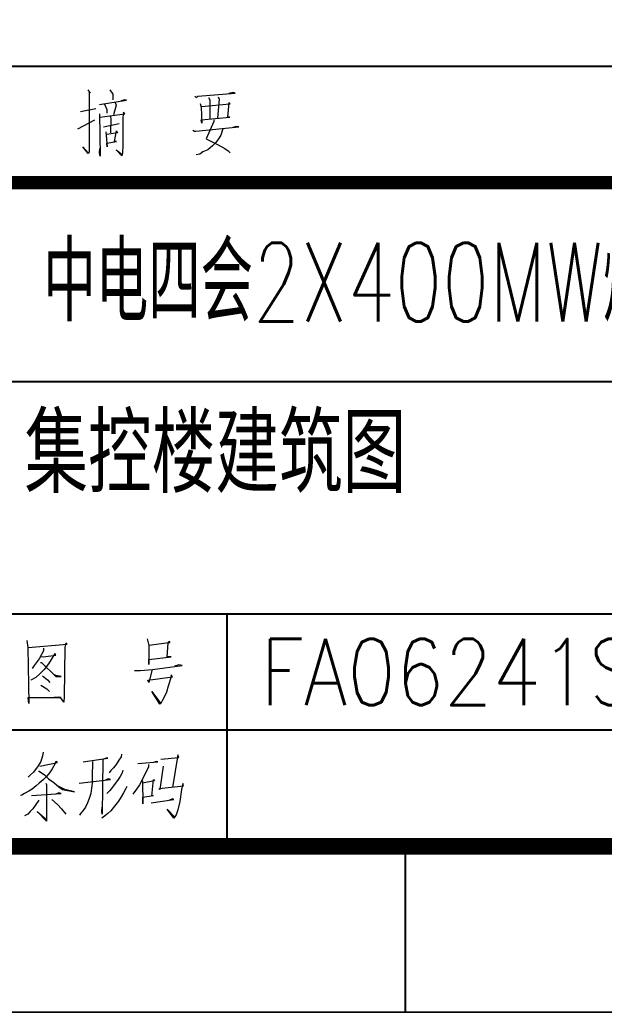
# Model space of a CAD drawing. Extents: x -93062 to 326984, y -142534 to 91021.
# Drawn here: x 113549 to 117071, y 6891 to 12877 of the extents above; entities that cross this region are included whole.
import ezdxf
from ezdxf.enums import TextEntityAlignment as Align

# ---------------------------------------------------------------- set-up
doc = ezdxf.new("R2010")
doc.units = 0
doc.header["$LTSCALE"] = 1000
doc.header["$MEASUREMENT"] = 0
doc.layers.get('0').update_dxf_attribs({"color": 8})
doc.layers.add('Version', color=8, linetype='Continuous')
doc.styles.get("Standard").update_dxf_attribs({"font": 'gbenor.shx', "bigfont": 'gbcbig.shx'})
doc.styles.add('TK', font='GEDITXT.SHX', dxfattribs={"width": 0.85, "height": 3.5, "bigfont": 'DXT.SHX'})

# ---------------------------------------------------------------- blocks, each defined once
blk = doc.blocks.new('GEDI_WK_A1_V')
at = {"color": 3}
blk.add_line((519.75, 0), (519.75, 10), dxfattribs=at)
for points, const_width in [([(0, 841), (0, 0), (594, 0), (594, 841)], 0.1), ([(10, 816), (10, 10), (584, 10), (584, 816)], 1)]:
    blk.add_lwpolyline(points, close=True, dxfattribs=dict(at, const_width=const_width))
blk = doc.blocks.new('GEDI_TQ_2012')
at = {"color": 2}
for p, q in [((0, 28), (-180, 28)), ((0, 14), (-170, 14)), ((-75, 0), (-75, 14)), ((0, 7), (-180, 7))]:
    blk.add_line(p, q, dxfattribs=at)
at = {"color": 7}
blk.add_line((0, 0), (-180, 0), dxfattribs=at)
at = {"color": 2, "const_width": 0.8}
blk.add_lwpolyline([(-180, 40), (0, 40)], dxfattribs=at)
at = {"color": 7, "lineweight": 0}
for points in [[(-87.07, 12.405), (-87.015, 11.974), (-86.96, 8.602), (-86.991, 8.962), (-85.015, 8.962), (-85.148, 8.994), (-85.431, 8.962)], [(-86.991, 11.974), (-84.647, 12.177), (-84.733, 12.272), (-84.788, 11.974), (-84.819, 9.025), (-84.843, 8.696), (-85.039, 8.962)], [(-79.832, 12.499), (-79.722, 12.107), (-79.722, 10.962), (-79.722, 11.252), (-78.381, 11.417), (-78.608, 11.417), (-78.553, 12.24), (-78.522, 12.373), (-78.467, 12.272), (-78.663, 12.24), (-79.722, 12.107)], [(-86.207, 11.448), (-86.097, 11.417), (-85.321, 11.519), (-85.399, 11.613), (-85.768, 10.993), (-86.042, 10.664), (-86.293, 10.405), (-86.544, 10.17), (-86.827, 10.005)], [(-86.074, 11.942), (-86.074, 11.778), (-86.325, 11.291), (-86.631, 10.891), (-86.764, 10.727)], [(-86.262, 11.087), (-86.184, 11.087), (-85.321, 10.24), (-85.015, 10.24), (-85.321, 10.303), (-85.454, 10.366)], [(-80.584, 10.601), (-80.224, 10.601), (-79.494, 10.664), (-77.714, 10.891), (-77.91, 10.931), (-78.185, 10.86)], [(-86.129, 10.272), (-85.823, 10.044), (-85.682, 9.88)], [(-79.526, 10.664), (-79.722, 9.88), (-79.777, 10.005), (-78.302, 10.209), (-78.381, 10.335), (-78.381, 10.209), (-78.553, 9.644), (-78.663, 9.284), (-78.804, 8.994), (-78.914, 8.766), (-78.993, 8.602), (-79.055, 8.562), (-79.549, 9.323), (-79.024, 8.633)], [(-86.239, 9.715), (-85.878, 9.488), (-85.705, 9.323)], [(-86.097, 5.676), (-86.129, 5.449), (-86.239, 5.12), (-86.403, 4.861), (-86.686, 4.469), (-86.85, 4.304), (-86.991, 4.171)], [(-81.361, 5.551), (-81.392, 5.386), (-81.533, 5.19), (-81.698, 4.924), (-81.863, 4.728), (-82.004, 4.563), (-82.114, 4.43)], [(-78.993, 5.253), (-77.91, 5.355), (-77.965, 5.512), (-78.302, 3.551)], [(-86.293, 4.83), (-85.235, 5.057), (-85.321, 5.12), (-85.376, 4.994), (-85.541, 4.665), (-85.705, 4.43), (-85.901, 4.202), (-86.097, 4.006), (-86.325, 3.81), (-86.513, 3.645), (-86.764, 3.449), (-86.96, 3.316), (-87.211, 3.191), (-87.383, 3.089), (-87.462, 3.057)], [(-83.117, 5.12), (-83.149, 4.171), (-83.149, 3.81), (-83.172, 3.512), (-83.227, 3.191), (-83.313, 2.893), (-83.423, 2.626), (-83.533, 2.367), (-83.706, 2.14), (-83.839, 1.975), (-83.902, 1.873)], [(-83.674, 5.088), (-82.2, 5.316), (-82.286, 5.316), (-82.451, 5.253)], [(-82.506, 5.222), (-82.537, 1.944), (-82.561, 2.108), (-82.537, 2.367)], [(-79.745, 4.924), (-79.745, 4.79), (-80.028, 4.202), (-80.279, 3.708), (-80.475, 3.449), (-80.694, 3.151)], [(-80.388, 4.994), (-79.189, 5.088), (-79.275, 5.12), (-79.44, 5.057)], [(-78.859, 4.83), (-79.055, 3.418), (-79.11, 3.481), (-77.628, 3.645), (-77.683, 3.779), (-77.746, 3.418), (-77.855, 2.696), (-77.965, 2.202), (-78.075, 1.904), (-78.161, 1.779), (-78.216, 1.708), (-78.608, 2.234), (-78.185, 1.779)], [(-86.38, 4.532), (-86.325, 4.532), (-86.019, 4.304), (-85.768, 4.069), (-85.454, 3.841), (-85.148, 3.583), (-84.929, 3.418), (-84.207, 3.285), (-84.788, 3.418), (-85.148, 3.614)], [(-81.282, 4.594), (-81.337, 4.43), (-81.447, 4.202), (-81.612, 3.975), (-81.808, 3.708), (-81.972, 3.481), (-82.09, 3.347), (-82.255, 3.191)], [(-85.901, 3.708), (-85.901, 1.512), (-86.458, 2.108), (-85.901, 1.614)], [(-85.933, 3.81), (-85.901, 3.708)], [(-83.925, 3.81), (-82.035, 4.037), (-82.145, 4.069), (-82.31, 4.006)], [(-81.055, 3.614), (-81.11, 3.481), (-81.251, 3.222), (-81.392, 2.987), (-81.557, 2.728), (-81.784, 2.43), (-82.004, 2.14), (-82.2, 1.975), (-82.396, 1.81), (-82.561, 1.708)], [(-80.106, 3.943), (-80.083, 2.563), (-80.083, 2.955), (-79.471, 3.057), (-79.549, 3.026), (-79.44, 4.037), (-79.385, 3.943), (-80.106, 3.81)], [(-86.795, 3.057), (-85.015, 3.191), (-85.148, 3.222), (-85.321, 3.151)], [(-86.348, 2.791), (-86.709, 2.265), (-86.882, 2.108), (-87.015, 1.944), (-87.133, 1.873), (-87.211, 1.842)], [(-85.572, 2.83), (-85.235, 2.532), (-84.984, 2.265), (-84.733, 1.944)], [(-79.581, 2.626), (-78.216, 2.83), (-78.302, 2.861), (-78.522, 2.759)]]:
    blk.add_lwpolyline(points, dxfattribs=at)
blk.add_text('556677', height=0.0001).set_placement((-86.966, 8.962))
blk = doc.blocks.new('GEDI_Version_2012')
at = {"layer": 'Version', "color": 2}
for p, q in [((0, 7), (-180, 7)), ((0, 0), (-180, 0))]:
    blk.add_line(p, q, dxfattribs=at)
at = {"layer": 'Version', "color": 7, "lineweight": 0}
for points in [[(-83.4, 5.587), (-83.265, 5.392), (-83.318, 5.459), (-83.318, 1.846), (-83.377, 1.748), (-83.707, 2.145), (-83.377, 1.786)], [(-82.068, 5.587), (-81.896, 5.325), (-81.896, 5.228), (-81.896, 4.996)], [(-76.943, 5.198), (-76.86, 5.13), (-76.771, 5.198), (-74.519, 5.392), (-74.631, 5.422), (-74.908, 5.362)], [(-82.704, 4.704), (-81.065, 4.966), (-81.178, 4.996), (-81.395, 4.936)], [(-81.761, 4.831), (-81.701, 4.666), (-81.844, 4.083)], [(-76.636, 4.771), (-76.576, 4.539), (-76.524, 3.589), (-76.576, 3.784), (-74.848, 3.948), (-74.96, 3.948), (-74.878, 4.831), (-74.848, 4.734), (-76.554, 4.569)], [(-76.135, 5.13), (-76.052, 4.996), (-76.052, 3.813)], [(-75.551, 5.16), (-75.491, 5.033), (-75.574, 3.881)], [(-83.849, 4.277), (-82.928, 4.472)], [(-82.682, 3.948), (-81.178, 4.143), (-81.26, 4.24), (-81.282, 3.918), (-81.282, 2.242), (-81.312, 1.786), (-81.342, 1.621), (-81.701, 1.98), (-81.342, 1.719)], [(-82.397, 4.734), (-82.263, 4.405), (-82.263, 4.18)], [(-84.013, 3.23), (-82.988, 3.784)], [(-82.704, 4.143), (-82.652, 1.584), (-82.704, 1.786), (-82.682, 2.048)], [(-82.038, 3.978), (-82.008, 3.813), (-82.038, 2.998)], [(-75.798, 3.784), (-75.798, 3.686), (-76.269, 2.639), (-76.075, 2.534), (-75.551, 2.272), (-75.132, 2.048), (-74.938, 1.913), (-74.825, 1.786)], [(-82.457, 3.357), (-81.507, 3.552)], [(-82.315, 3.065), (-82.233, 2.145), (-82.263, 2.377), (-81.679, 2.474), (-81.784, 2.474), (-81.679, 3.125), (-81.619, 2.998), (-82.263, 2.901)], [(-77.077, 3.163), (-76.965, 3.095), (-76.883, 3.095), (-74.294, 3.357), (-74.436, 3.387), (-74.653, 3.327)], [(-75.267, 3.23), (-75.379, 2.863), (-75.521, 2.639), (-75.686, 2.407), (-75.88, 2.212), (-76.157, 1.98), (-76.464, 1.846), (-76.658, 1.719), (-76.86, 1.681)]]:
    blk.add_lwpolyline(points, dxfattribs=at)
blk = doc.blocks.new('A$C711966D6')
for name, p in [('GEDI_WK_A1_V', (0, 0)), ('GEDI_Version_2012', (584, 50)), ('GEDI_TQ_2012', (584, 10))]:
    blk.add_blockref(name, p)
at = {"style": 'TK', "width": 0.85}
for tag, height, p in [('PROJECTNAME', 4.75, (529, 44)), ('PHASE', 4, (571, 44)), ('DRAWINGNAME', 4.75, (539, 31))]:
    blk.add_attdef(tag, text='', height=height, dxfattribs=at).set_placement(p, align=Align.MIDDLE_CENTER)
for tag, p, height in [('APPROVE', (416, 32.75), 3.5), ('DESIGN', (461, 32.75), 3.5), ('REVIEW1', (416, 25.75), 3.5), ('DRAW', (461, 25.75), 3.5), ('REVIEW2', (416, 18.75), 3.5), ('PROPORTION', (461, 18.75), 3.5), ('DRAWINGNUMBER', (511, 18.5), 4), ('CHECK', (416, 11.75), 3.5), ('DATE', (461, 11.75), 3.5), ('VERSION', (577, 11.75), 3.5)]:
    blk.add_attdef(tag, p, '', height=height, dxfattribs=at)
blk = doc.blocks.new('是飞洒发时')
ref = blk.add_blockref('A$C711966D6', (0, 0), dxfattribs=dict(xscale=100, yscale=100, zscale=100))
ref.add_attrib('DRAWINGNUMBER', 'FA06241S-T0218-', (51100, 1850), dxfattribs={"height": 400, "style": 'TK', "width": 0.85})
ref.add_attrib('DRAWINGNAME', '集控楼建筑图', dxfattribs={"height": 475, "style": 'TK', "width": 0.85}).set_placement((50828.4, 3367), align=Align.MIDDLE_CENTER)
ref.add_attrib('PROJECTNAME', '中电四会2X400MW燃气热电冷联产项目', dxfattribs={"height": 475, "style": 'TK', "width": 0.7}).set_placement((52900, 4400), align=Align.MIDDLE_CENTER)

msp = doc.modelspace()

# ---------------------------------------------------------------- block references
msp.add_blockref('是飞洒发时', (63898.5, 6896))

doc.saveas('drawing.dxf')
